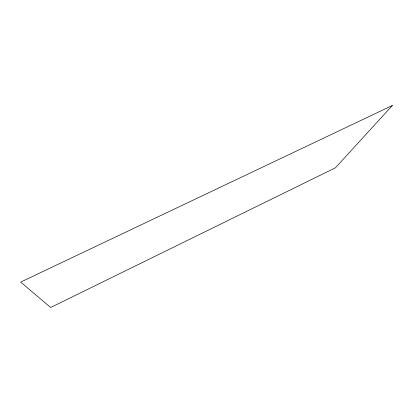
<?xml version="1.0" encoding="UTF-8"?>
<svg xmlns="http://www.w3.org/2000/svg" width="413" height="413" viewBox="0 0 413 413"><rect width="100%" height="100%" fill="white"/><g stroke="black" fill="none" stroke-linecap="round" stroke-linejoin="round"><path stroke-width="0.62" d="M392.35 105.491L335.444 167.797L50.654 307.509L20.65 282.089L392.35 105.491"/></g></svg>
